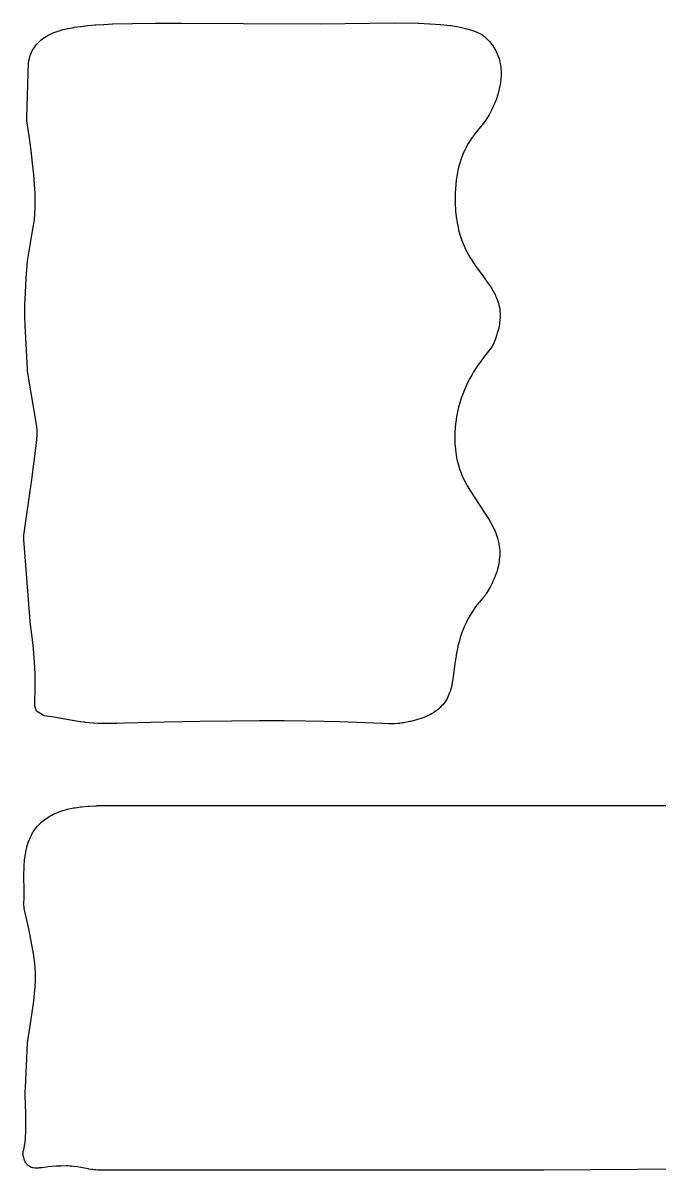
# Model space of a CAD drawing. Header units: millimetres. Extents: x 73.6 to 173.5, y -158 to -94.8.
# Drawn here: x 157.113 to 158.221, y -139.736 to -137.736 of the extents above; entities that cross this region are included whole.
import ezdxf

# ---------------------------------------------------------------- set-up
doc = ezdxf.new("R2010")
doc.units = ezdxf.units.MM
doc.layers.add('F.Mask', color=201, linetype='CONTINUOUS', true_color=0xd864ff)

msp = doc.modelspace()

# ---------------------------------------------------------------- linework, layer by layer
at = {"layer": 'F.Mask', "linetype": 'CONTINUOUS'}
for p, q in [((157.15972, -137.756192), (157.164295, -137.754092)), ((157.164295, -137.754092), (157.166808, -137.753053)), ((157.166808, -137.753053), (157.172408, -137.750987)), ((157.172408, -137.750987), (157.174668, -137.750239)), ((157.174668, -137.750239), (157.18136, -137.748273)), ((157.18136, -137.748273), (157.18325, -137.747775)), ((157.18325, -137.747775), (157.191095, -137.745939)), ((157.191095, -137.745939), (157.19265, -137.745613)), ((157.19265, -137.745613), (157.201632, -137.74394)), ((157.201632, -137.74394), (157.20305, -137.743705)), ((157.20305, -137.743705), (157.21322, -137.742234)), ((157.21322, -137.742234), (157.214237, -137.742102)), ((157.214237, -137.742102), (157.225543, -137.740814)), ((157.225543, -137.740814), (157.226524, -137.740716)), ((157.226524, -137.740716), (157.239063, -137.73963)), ((157.239063, -137.73963), (157.239764, -137.739577)), ((157.239764, -137.739577), (157.253638, -137.738675)), ((157.253638, -137.738675), (157.254109, -137.738649)), ((157.254109, -137.738649), (157.269149, -137.737931)), ((157.269149, -137.737931), (157.26972, -137.737909)), ((157.26972, -137.737909), (157.303714, -137.736948)), ((157.303714, -137.736948), (157.304309, -137.736936)), ((157.304309, -137.736936), (157.343639, -137.736515)), ((157.343639, -137.736515), (157.343928, -137.736513)), ((157.343928, -137.736513), (157.388652, -137.736506)), ((157.388652, -137.736506), (157.389, -137.736507)), ((157.389, -137.736507), (157.389, -137.736506)), ((157.389, -137.736506), (157.496734, -137.737079)), ((157.496734, -137.737079), (157.496734, -137.73708)), ((157.496734, -137.73708), (157.630766, -137.737482)), ((157.630766, -137.737482), (157.71732, -137.736442)), ((157.717319, -137.736441), (157.717406, -137.73644)), ((157.71732, -137.736442), (157.717319, -137.736441)), ((157.717406, -137.73644), (157.76036, -137.736101)), ((157.76036, -137.736101), (157.761201, -137.736103)), ((157.761201, -137.736103), (157.801816, -137.736684)), ((157.801816, -137.736684), (157.802858, -137.736714)), ((157.802858, -137.736714), (157.821387, -137.737512)), ((157.821387, -137.737512), (157.822349, -137.737567)), ((157.822349, -137.737567), (157.839803, -137.738801)), ((157.839803, -137.738801), (157.841057, -137.738912)), ((157.841057, -137.738912), (157.856813, -137.74061)), ((157.856813, -137.74061), (157.858543, -137.74084)), ((157.858543, -137.74084), (157.872397, -137.743027)), ((157.872397, -137.743027), (157.874692, -137.743468)), ((157.874692, -137.743468), (157.886281, -137.746092)), ((157.886281, -137.746092), (157.889386, -137.746947)), ((157.889386, -137.746947), (157.89822, -137.749821)), ((157.89822, -137.749821), (157.902515, -137.751539)), ((157.902515, -137.751539), (157.908866, -137.75458)), ((157.134858, -137.776217), (157.137265, -137.773208)), ((157.137265, -137.773208), (157.139259, -137.770977)), ((157.139259, -137.770977), (157.142051, -137.76819)), ((157.142051, -137.76819), (157.144414, -137.766083)), ((157.144414, -137.766083), (157.147362, -137.763727)), ((157.147362, -137.763727), (157.150295, -137.761631)), ((157.150295, -137.761631), (157.153213, -137.759759)), ((157.153213, -137.759759), (157.156898, -137.757645)), ((157.156898, -137.757645), (157.15972, -137.756192)), ((157.908866, -137.75458), (157.912939, -137.756877)), ((157.912939, -137.756877), (157.913971, -137.757553)), ((157.913971, -137.757553), (157.91721, -137.759955)), ((157.91721, -137.759955), (157.918283, -137.760851)), ((157.918283, -137.760851), (157.920875, -137.763249)), ((157.920875, -137.763249), (157.923707, -137.766148)), ((157.923707, -137.766148), (157.925473, -137.768098)), ((157.925473, -137.768098), (157.928101, -137.771228)), ((157.928101, -137.771228), (157.929835, -137.773473)), ((157.929835, -137.773473), (157.932059, -137.776605)), ((157.124757, -137.795298), (157.12514, -137.794205)), ((157.12514, -137.794205), (157.126247, -137.791425)), ((157.126247, -137.791425), (157.127879, -137.787791)), ((157.127879, -137.787791), (157.129353, -137.784883)), ((157.129353, -137.784883), (157.131091, -137.781821)), ((157.131091, -137.781821), (157.133033, -137.778777)), ((157.133033, -137.778777), (157.134858, -137.776217)), ((157.932059, -137.776605), (157.933519, -137.778839)), ((157.933519, -137.778839), (157.935415, -137.781997)), ((157.935415, -137.781997), (157.936723, -137.784384)), ((157.936723, -137.784384), (157.938292, -137.787535)), ((157.938292, -137.787535), (157.939401, -137.789995)), ((157.939401, -137.789995), (157.940677, -137.79314)), ((157.940677, -137.79314), (157.941575, -137.795616)), ((157.119654, -137.900578), (157.122828, -137.805618)), ((157.122828, -137.805618), (157.124757, -137.795298)), ((157.941575, -137.795616), (157.94262, -137.798875)), ((157.94262, -137.798875), (157.943292, -137.80126)), ((157.943292, -137.80126), (157.944102, -137.80459)), ((157.944102, -137.80459), (157.944592, -137.806954)), ((157.944592, -137.806954), (157.94518, -137.810383)), ((157.94518, -137.810383), (157.945483, -137.812552)), ((157.945483, -137.812552), (157.945865, -137.816102)), ((157.945875, -137.833108), (157.945737, -137.834696)), ((157.945865, -137.816102), (157.946026, -137.818202)), ((157.946119, -137.829285), (157.945875, -137.833108)), ((157.946026, -137.818202), (157.946193, -137.821794)), ((157.946188, -137.827443), (157.946119, -137.829285)), ((157.946229, -137.82382), (157.946188, -137.827443)), ((157.946193, -137.821794), (157.946229, -137.82382)), ((157.943003, -137.851113), (157.941041, -137.85868)), ((157.943566, -137.848545), (157.943003, -137.851113)), ((157.945008, -137.840554), (157.943566, -137.848545)), ((157.945355, -137.838168), (157.945008, -137.840554)), ((157.945737, -137.834696), (157.945355, -137.838168)), ((157.937317, -137.87), (157.93464, -137.876798)), ((157.937979, -137.868173), (157.937317, -137.87)), ((157.940381, -137.86092), (157.937979, -137.868173)), ((157.941041, -137.85868), (157.940381, -137.86092)), ((157.93043, -137.886091), (157.92519, -137.896135)), ((157.93129, -137.88432), (157.93043, -137.886091)), ((157.933992, -137.878334), (157.93129, -137.88432)), ((157.93464, -137.876798), (157.933992, -137.878334)), ((157.11999, -137.906718), (157.119654, -137.900578)), ((157.123791, -137.933116), (157.11999, -137.906718)), ((157.913272, -137.913892), (157.905026, -137.923923)), ((157.913954, -137.913037), (157.913272, -137.913892)), ((157.916816, -137.90934), (157.913954, -137.913037)), ((157.918014, -137.907696), (157.916816, -137.90934)), ((157.920158, -137.904561), (157.918014, -137.907696)), ((157.921355, -137.902686), (157.920158, -137.904561)), ((157.924247, -137.897825), (157.921355, -137.902686)), ((157.92519, -137.896135), (157.924247, -137.897825)), ((157.127215, -137.958531), (157.123791, -137.933116)), ((157.900416, -137.929697), (157.896205, -137.935353)), ((157.905026, -137.923923), (157.900416, -137.929697)), ((157.886625, -137.950388), (157.884445, -137.954485)), ((157.88887, -137.946494), (157.886625, -137.950388)), ((157.89112, -137.942839), (157.88887, -137.946494)), ((157.895389, -137.936505), (157.89112, -137.942839)), ((157.896205, -137.935353), (157.895389, -137.936505)), ((157.129931, -137.980888), (157.127215, -137.958531)), ((157.876448, -137.973311), (157.874693, -137.978679)), ((157.878309, -137.968213), (157.876448, -137.973311)), ((157.88027, -137.963394), (157.878309, -137.968213)), ((157.882317, -137.958829), (157.88027, -137.963394)), ((157.884445, -137.954485), (157.882317, -137.958829)), ((157.13198, -138.000388), (157.129931, -137.980888)), ((157.871579, -137.990324), (157.870244, -137.996635)), ((157.873076, -137.984332), (157.871579, -137.990324)), ((157.874693, -137.978679), (157.873076, -137.984332)), ((157.133411, -138.017518), (157.13198, -138.000388)), ((157.868083, -138.010281), (157.867275, -138.01767)), ((157.869068, -138.003281), (157.868083, -138.010281)), ((157.870244, -137.996635), (157.869068, -138.003281)), ((157.134261, -138.032475), (157.133411, -138.017518)), ((157.134595, -138.045785), (157.134261, -138.032475)), ((157.866307, -138.033574), (157.866162, -138.042097)), ((157.866681, -138.025372), (157.866307, -138.033574)), ((157.867275, -138.01767), (157.866681, -138.025372)), ((157.13444, -138.057733), (157.134595, -138.045785)), ((157.866162, -138.042097), (157.866268, -138.05103)), ((157.866268, -138.05103), (157.866856, -138.062765)), ((157.132889, -138.07905), (157.133859, -138.068669)), ((157.133859, -138.068669), (157.13444, -138.057733)), ((157.866856, -138.062765), (157.866972, -138.064303)), ((157.866972, -138.064303), (157.868, -138.074396)), ((157.129922, -138.099426), (157.131564, -138.089162)), ((157.131564, -138.089162), (157.132889, -138.07905)), ((157.868, -138.074396), (157.868209, -138.076012)), ((157.868209, -138.076012), (157.869661, -138.085257)), ((157.869661, -138.085257), (157.869968, -138.086911)), ((157.869968, -138.086911), (157.871811, -138.095479)), ((157.121365, -138.147821), (157.129922, -138.099426)), ((157.871811, -138.095479), (157.872193, -138.097049)), ((157.872193, -138.097049), (157.874346, -138.104964)), ((157.874346, -138.104964), (157.874837, -138.106587)), ((157.874837, -138.106587), (157.877296, -138.113952)), ((157.877296, -138.113952), (157.877842, -138.115455)), ((157.877842, -138.115455), (157.880558, -138.122343)), ((157.880558, -138.122343), (157.881171, -138.123788)), ((157.881171, -138.123788), (157.88413, -138.130278)), ((157.88413, -138.130278), (157.88475, -138.131556)), ((157.88475, -138.131556), (157.888237, -138.138334)), ((157.118693, -138.181302), (157.12093, -138.151295)), ((157.12093, -138.151295), (157.121365, -138.147821)), ((157.888237, -138.138334), (157.891817, -138.144609)), ((157.891817, -138.144609), (157.892676, -138.146022)), ((157.892676, -138.146022), (157.900196, -138.15766)), ((157.900196, -138.15766), (157.901181, -138.159091)), ((157.901181, -138.159091), (157.917879, -138.181919)), ((157.117222, -138.206105), (157.118656, -138.18186)), ((157.118656, -138.18186), (157.118693, -138.181302)), ((157.917879, -138.181919), (157.917971, -138.182047)), ((157.917971, -138.182047), (157.925471, -138.192559)), ((157.925471, -138.192559), (157.926306, -138.193784)), ((157.926306, -138.193784), (157.929194, -138.198217)), ((157.116485, -138.226594), (157.117174, -138.207101)), ((157.117174, -138.207101), (157.117222, -138.206105)), ((157.929194, -138.198217), (157.930033, -138.19957)), ((157.930033, -138.19957), (157.932556, -138.20384)), ((157.932556, -138.20384), (157.933511, -138.205562)), ((157.933511, -138.205562), (157.935625, -138.209633)), ((157.935625, -138.209633), (157.936629, -138.211735)), ((157.936629, -138.211735), (157.938333, -138.215629)), ((157.11642, -138.245007), (157.116462, -138.22777)), ((157.116462, -138.22777), (157.116485, -138.226594)), ((157.938333, -138.215629), (157.939312, -138.218123)), ((157.939312, -138.218123), (157.940625, -138.221884)), ((157.940625, -138.221884), (157.941493, -138.224753)), ((157.941493, -138.224753), (157.942452, -138.228496)), ((157.942452, -138.228496), (157.943097, -138.231596)), ((157.943097, -138.231596), (157.943729, -138.23551)), ((157.116434, -138.246087), (157.11642, -138.245007)), ((157.116926, -138.263553), (157.116434, -138.246087)), ((157.944154, -138.253812), (157.943579, -138.259058)), ((157.943729, -138.23551), (157.944096, -138.238699)), ((157.944096, -138.238699), (157.944384, -138.242913)), ((157.944354, -138.250772), (157.944154, -138.253812)), ((157.944457, -138.246055), (157.944354, -138.250772)), ((157.944384, -138.242913), (157.944457, -138.246055)), ((157.11695, -138.2642), (157.116926, -138.263553)), ((157.117923, -138.28447), (157.11695, -138.2642)), ((157.94141, -138.270365), (157.939575, -138.277158)), ((157.941975, -138.267932), (157.94141, -138.270365)), ((157.943145, -138.261912), (157.941975, -138.267932)), ((157.943579, -138.259058), (157.943145, -138.261912)), ((157.117928, -138.284587), (157.117923, -138.28447)), ((157.120751, -138.339621), (157.117928, -138.284587)), ((157.935554, -138.288921), (157.932865, -138.295487)), ((157.936252, -138.287066), (157.935554, -138.288921)), ((157.938884, -138.279411), (157.936252, -138.287066)), ((157.939575, -138.277158), (157.938884, -138.279411)), ((157.926485, -138.305538), (157.917047, -138.317309)), ((157.926575, -138.305425), (157.926485, -138.305538)), ((157.928678, -138.302778), (157.926575, -138.305425)), ((157.929943, -138.30103), (157.928678, -138.302778)), ((157.932865, -138.295487), (157.929943, -138.30103)), ((157.904793, -138.334281), (157.898167, -138.34471)), ((157.911153, -138.325151), (157.904793, -138.334281)), ((157.917047, -138.317309), (157.911153, -138.325151)), ((157.121177, -138.343557), (157.120751, -138.339621)), ((157.137111, -138.43966), (157.121177, -138.343557)), ((157.894884, -138.350327), (157.891594, -138.356302)), ((157.898167, -138.34471), (157.894884, -138.350327)), ((157.885239, -138.36914), (157.882222, -138.375998)), ((157.88837, -138.362576), (157.885239, -138.36914)), ((157.891594, -138.356302), (157.88837, -138.362576)), ((157.876712, -138.390521), (157.87425, -138.398221)), ((157.879378, -138.383112), (157.876712, -138.390521)), ((157.882222, -138.375998), (157.879378, -138.383112)), ((157.872022, -138.406217), (157.870075, -138.414451)), ((157.87425, -138.398221), (157.872022, -138.406217)), ((157.867118, -138.431724), (157.866232, -138.440104)), ((157.868435, -138.422955), (157.867118, -138.431724)), ((157.870075, -138.414451), (157.868435, -138.422955)), ((157.137423, -138.442221), (157.137111, -138.43966)), ((157.137241, -138.462386), (157.137752, -138.453757)), ((157.13766, -138.445238), (157.137423, -138.442221)), ((157.13775, -138.447226), (157.13766, -138.445238)), ((157.137802, -138.451624), (157.13775, -138.447226)), ((157.137752, -138.453757), (157.137802, -138.451624)), ((157.865591, -138.450735), (157.865469, -138.458901)), ((157.865642, -138.449377), (157.865591, -138.450735)), ((157.86612, -138.441454), (157.865642, -138.449377)), ((157.866232, -138.440104), (157.86612, -138.441454)), ((157.135705, -138.47749), (157.137241, -138.462386)), ((157.865469, -138.458901), (157.865482, -138.46032)), ((157.865482, -138.46032), (157.865754, -138.468718)), ((157.865754, -138.468718), (157.86583, -138.470092)), ((157.86583, -138.470092), (157.866512, -138.478787)), ((157.128573, -138.532019), (157.135705, -138.47749)), ((157.866512, -138.478787), (157.866656, -138.480195)), ((157.866656, -138.480195), (157.867757, -138.488925)), ((157.867757, -138.488925), (157.868016, -138.490593)), ((157.868016, -138.490593), (157.869261, -138.497366)), ((157.869261, -138.497366), (157.869664, -138.499229)), ((157.869664, -138.499229), (157.871266, -138.505628)), ((157.871266, -138.505628), (157.871745, -138.507328)), ((157.871745, -138.507328), (157.873712, -138.513592)), ((157.873712, -138.513592), (157.874264, -138.515194)), ((157.114546, -138.629333), (157.128573, -138.532019)), ((157.874264, -138.515194), (157.876564, -138.521291)), ((157.876564, -138.521291), (157.877126, -138.522676)), ((157.877126, -138.522676), (157.879753, -138.528714)), ((157.879753, -138.528714), (157.880348, -138.529997)), ((157.880348, -138.529997), (157.883551, -138.536501)), ((157.883551, -138.536501), (157.887313, -138.543451)), ((157.887313, -138.543451), (157.890896, -138.549554)), ((157.890896, -138.549554), (157.891673, -138.550808)), ((157.891673, -138.550808), (157.924362, -138.600709)), ((157.924362, -138.600709), (157.925465, -138.602508)), ((157.925465, -138.602508), (157.92836, -138.607561)), ((157.92836, -138.607561), (157.929003, -138.608736)), ((157.929003, -138.608736), (157.931735, -138.613968)), ((157.931735, -138.613968), (157.932503, -138.615527)), ((157.114299, -138.637091), (157.114546, -138.629333)), ((157.932503, -138.615527), (157.934816, -138.620538)), ((157.934816, -138.620538), (157.935615, -138.622412)), ((157.935615, -138.622412), (157.93755, -138.627336)), ((157.93755, -138.627336), (157.938289, -138.629407)), ((157.938289, -138.629407), (157.939844, -138.634244)), ((157.939844, -138.634244), (157.940528, -138.636673)), ((157.125614, -138.779281), (157.114299, -138.637091)), ((157.940528, -138.636673), (157.941668, -138.641376)), ((157.941668, -138.641376), (157.942223, -138.644142)), ((157.942223, -138.644142), (157.942974, -138.648865)), ((157.942974, -138.648865), (157.943308, -138.651705)), ((157.943308, -138.651705), (157.943674, -138.656515)), ((157.943027, -138.672949), (157.94262, -138.675851)), ((157.943551, -138.667584), (157.943027, -138.672949)), ((157.943714, -138.664589), (157.943551, -138.667584)), ((157.943674, -138.656515), (157.943772, -138.659578)), ((157.943772, -138.659578), (157.943714, -138.664589)), ((157.938483, -138.693158), (157.936088, -138.699974)), ((157.939265, -138.690628), (157.938483, -138.693158)), ((157.940948, -138.684353), (157.939265, -138.690628)), ((157.941564, -138.681616), (157.940948, -138.684353)), ((157.94262, -138.675851), (157.941564, -138.681616)), ((157.931048, -138.711674), (157.926947, -138.719727)), ((157.931989, -138.709672), (157.931048, -138.711674)), ((157.935199, -138.702245), (157.931989, -138.709672)), ((157.936088, -138.699974), (157.935199, -138.702245)), ((157.91854, -138.733818), (157.917853, -138.734775)), ((157.919014, -138.733133), (157.91854, -138.733818)), ((157.919655, -138.732176), (157.919014, -138.733133)), ((157.920006, -138.731633), (157.919655, -138.732176)), ((157.920838, -138.730282), (157.920006, -138.731633)), ((157.925958, -138.721536), (157.920838, -138.730282)), ((157.926947, -138.719727), (157.925958, -138.721536)), ((157.901777, -138.753978), (157.896057, -138.762499)), ((157.903435, -138.751741), (157.901777, -138.753978)), ((157.904921, -138.749918), (157.903435, -138.751741)), ((157.906043, -138.748591), (157.904921, -138.749918)), ((157.908455, -138.745863), (157.906043, -138.748591)), ((157.910886, -138.743151), (157.908455, -138.745863)), ((157.910911, -138.743122), (157.910886, -138.743151)), ((157.913193, -138.740535), (157.910911, -138.743122)), ((157.913591, -138.740074), (157.913193, -138.740535)), ((157.914512, -138.738994), (157.913591, -138.740074)), ((157.914734, -138.73873), (157.914512, -138.738994)), ((157.915539, -138.737761), (157.914734, -138.73873)), ((157.916104, -138.737062), (157.915539, -138.737761)), ((157.916736, -138.736257), (157.916104, -138.737062)), ((157.917354, -138.735448), (157.916736, -138.736257)), ((157.917853, -138.734775), (157.917354, -138.735448)), ((157.889816, -138.772966), (157.885899, -138.780436)), ((157.890621, -138.771527), (157.889816, -138.772966)), ((157.8952, -138.763851), (157.890621, -138.771527)), ((157.896057, -138.762499), (157.8952, -138.763851)), ((157.125762, -138.780736), (157.125614, -138.779281)), ((157.128946, -138.806524), (157.125762, -138.780736)), ((157.88123, -138.790609), (157.87839, -138.797744)), ((157.881836, -138.789191), (157.88123, -138.790609)), ((157.885199, -138.781859), (157.881836, -138.789191)), ((157.885899, -138.780436), (157.885199, -138.781859)), ((157.131286, -138.827088), (157.128946, -138.806524)), ((157.875045, -138.807524), (157.87284, -138.815102)), ((157.87546, -138.806211), (157.875045, -138.807524)), ((157.877875, -138.79914), (157.87546, -138.806211)), ((157.87839, -138.797744), (157.877875, -138.79914)), ((157.132851, -138.843872), (157.131286, -138.827088)), ((157.870706, -138.823903), (157.867951, -138.838138)), ((157.871035, -138.822408), (157.870706, -138.823903)), ((157.87284, -138.815102), (157.871035, -138.822408)), ((157.133777, -138.85877), (157.132851, -138.843872)), ((157.865672, -138.853833), (157.862109, -138.880565)), ((157.867707, -138.839595), (157.865672, -138.853833)), ((157.867951, -138.838138), (157.867707, -138.839595)), ((157.13421, -138.873598), (157.133777, -138.85877)), ((157.134268, -138.890437), (157.13421, -138.873598)), ((157.133921, -138.927512), (157.134268, -138.890437)), ((157.859583, -138.893328), (157.858941, -138.895942)), ((157.861702, -138.882979), (157.859583, -138.893328)), ((157.862109, -138.880565), (157.861702, -138.882979)), ((157.851907, -138.914103), (157.85042, -138.916695)), ((157.853399, -138.911197), (157.851907, -138.914103)), ((157.854771, -138.908186), (157.853399, -138.911197)), ((157.855854, -138.905526), (157.854771, -138.908186)), ((157.857127, -138.901988), (157.855854, -138.905526)), ((157.857847, -138.899758), (157.857127, -138.901988)), ((157.858941, -138.895942), (157.857847, -138.899758)), ((157.136642, -138.935981), (157.133921, -138.927512)), ((157.834634, -138.934302), (157.831499, -138.936603)), ((157.837414, -138.932034), (157.834634, -138.934302)), ((157.839871, -138.929811), (157.837414, -138.932034)), ((157.842525, -138.927137), (157.839871, -138.929811)), ((157.844503, -138.924918), (157.842525, -138.927137)), ((157.846813, -138.922032), (157.844503, -138.924918)), ((157.848502, -138.919677), (157.846813, -138.922032)), ((157.85042, -138.916695), (157.848502, -138.919677)), ((157.149855, -138.944026), (157.136642, -138.935981)), ((157.163232, -138.946105), (157.149855, -138.944026)), ((157.182934, -138.94951), (157.163232, -138.946105)), ((157.198858, -138.952331), (157.182934, -138.94951)), ((157.199412, -138.952425), (157.198858, -138.952331)), ((157.213034, -138.954593), (157.199412, -138.952425)), ((157.421391, -138.954111), (157.359376, -138.95535)), ((157.476405, -138.95339), (157.421391, -138.954111)), ((157.525175, -138.953124), (157.476405, -138.95339)), ((157.568064, -138.953219), (157.525175, -138.953124)), ((157.605303, -138.953612), (157.568064, -138.953219)), ((157.637486, -138.954219), (157.605303, -138.953612)), ((157.665194, -138.954956), (157.637486, -138.954219)), ((157.788176, -138.95405), (157.78653, -138.954424)), ((157.79686, -138.951852), (157.788176, -138.95405)), ((157.798875, -138.951278), (157.79686, -138.951852)), ((157.80621, -138.948952), (157.798875, -138.951278)), ((157.808423, -138.948169), (157.80621, -138.948952)), ((157.814579, -138.945759), (157.808423, -138.948169)), ((157.817014, -138.944697), (157.814579, -138.945759)), ((157.822036, -138.942273), (157.817014, -138.944697)), ((157.824718, -138.940829), (157.822036, -138.942273)), ((157.828718, -138.938447), (157.824718, -138.940829)), ((157.831499, -138.936603), (157.828718, -138.938447)), ((157.214082, -138.954744), (157.213034, -138.954593)), ((157.220319, -138.955549), (157.214082, -138.954744)), ((157.221245, -138.955656), (157.220319, -138.955549)), ((157.227784, -138.956324), (157.221245, -138.955656)), ((157.228664, -138.956402), (157.227784, -138.956324)), ((157.235578, -138.956928), (157.228664, -138.956402)), ((157.236551, -138.956989), (157.235578, -138.956928)), ((157.244296, -138.957367), (157.236551, -138.956989)), ((157.245006, -138.957393), (157.244296, -138.957367)), ((157.253723, -138.957614), (157.245006, -138.957393)), ((157.254559, -138.957626), (157.253723, -138.957614)), ((157.264305, -138.957669), (157.254559, -138.957626)), ((157.265073, -138.957666), (157.264305, -138.957669)), ((157.276382, -138.957524), (157.265073, -138.957666)), ((157.27669, -138.957518), (157.276382, -138.957524)), ((157.29011, -138.957197), (157.27669, -138.957518)), ((157.290222, -138.957194), (157.29011, -138.957197)), ((157.359376, -138.95535), (157.290222, -138.957194)), ((157.738651, -138.95778), (157.665194, -138.954956)), ((157.739218, -138.957798), (157.738651, -138.95778)), ((157.749879, -138.958058), (157.739218, -138.957798)), ((157.750895, -138.958068), (157.749879, -138.958058)), ((157.759167, -138.958032), (157.750895, -138.958068)), ((157.760929, -138.95798), (157.759167, -138.958032)), ((157.767026, -138.957647), (157.760929, -138.95798)), ((157.769733, -138.957394), (157.767026, -138.957647)), ((157.774561, -138.956753), (157.769733, -138.957394)), ((157.776899, -138.956363), (157.774561, -138.956753)), ((157.78653, -138.954424), (157.776899, -138.956363)), ((157.166262, -139.116021), (157.171879, -139.11349)), ((157.171879, -139.11349), (157.174395, -139.11247)), ((157.174395, -139.11247), (157.180988, -139.110089)), ((157.180988, -139.110089), (157.18333, -139.109336)), ((157.18333, -139.109336), (157.190872, -139.107205)), ((157.190872, -139.107205), (157.193151, -139.106642)), ((157.193151, -139.106642), (157.201712, -139.104831)), ((157.201712, -139.104831), (157.203737, -139.104464)), ((157.203737, -139.104464), (157.213444, -139.102993)), ((157.213444, -139.102993), (157.215287, -139.102763)), ((157.215287, -139.102763), (157.226068, -139.101704)), ((157.226068, -139.101704), (157.227752, -139.10158)), ((157.227752, -139.10158), (157.239961, -139.100975)), ((157.239961, -139.100975), (157.240974, -139.100941)), ((157.240974, -139.100941), (157.242131, -139.10092)), ((157.242131, -139.10092), (157.242337, -139.100918)), ((157.242337, -139.100918), (157.246211, -139.100886)), ((157.246211, -139.100886), (157.246272, -139.100885)), ((157.246272, -139.100885), (157.246273, -139.100886)), ((157.246273, -139.100886), (157.255284, -139.100864)), ((157.255283, -139.100863), (157.271846, -139.100843)), ((157.255284, -139.100864), (157.255283, -139.100863)), ((157.271845, -139.100842), (157.33787, -139.100818)), ((157.271846, -139.100843), (157.271845, -139.100842)), ((157.337869, -139.100817), (157.464879, -139.100805)), ((157.33787, -139.100818), (157.337869, -139.100817)), ((157.464878, -139.100804), (158.993917, -139.10066)), ((157.464879, -139.100805), (157.464878, -139.100804)), ((157.140519, -139.13449), (157.143497, -139.131517)), ((157.143497, -139.131517), (157.145996, -139.129249)), ((157.145996, -139.129249), (157.149471, -139.126388)), ((157.149471, -139.126388), (157.152036, -139.124466)), ((157.152036, -139.124466), (157.156133, -139.121679)), ((157.156133, -139.121679), (157.158799, -139.120035)), ((157.158799, -139.120035), (157.163603, -139.117359)), ((157.163603, -139.117359), (157.166262, -139.116021)), ((157.126539, -139.154694), (157.127827, -139.152171)), ((157.127827, -139.152171), (157.129852, -139.148572)), ((157.129852, -139.148572), (157.131491, -139.145938)), ((157.131491, -139.145938), (157.133776, -139.142605)), ((157.133776, -139.142605), (157.135704, -139.140052)), ((157.135704, -139.140052), (157.1383, -139.136922)), ((157.1383, -139.136922), (157.140519, -139.13449)), ((157.118454, -139.178711), (157.119503, -139.174157)), ((157.119503, -139.174157), (157.120064, -139.172028)), ((157.120064, -139.172028), (157.12141, -139.167495)), ((157.12141, -139.167495), (157.122154, -139.165267)), ((157.122154, -139.165267), (157.123731, -139.161032)), ((157.123731, -139.161032), (157.124738, -139.158609)), ((157.124738, -139.158609), (157.126539, -139.154694)), ((157.115947, -139.195207), (157.116249, -139.192542)), ((157.116249, -139.192542), (157.11796, -139.181297)), ((157.11796, -139.181297), (157.118454, -139.178711)), ((157.114718, -139.221582), (157.114978, -139.20894)), ((157.114978, -139.20894), (157.115067, -139.207066)), ((157.115067, -139.207066), (157.115947, -139.195207)), ((157.114712, -139.22271), (157.114718, -139.221582)), ((157.115023, -139.249691), (157.114712, -139.22271)), ((157.115014, -139.262661), (157.115023, -139.249691)), ((157.114632, -139.27117), (157.115014, -139.262661)), ((157.115393, -139.280138), (157.114632, -139.27117)), ((157.123068, -139.315474), (157.115393, -139.280138)), ((157.12923, -139.346386), (157.123068, -139.315474)), ((157.131429, -139.359499), (157.12923, -139.346386)), ((157.133076, -139.37157), (157.131429, -139.359499)), ((157.134181, -139.382932), (157.133076, -139.37157)), ((157.134721, -139.393248), (157.134181, -139.382932)), ((157.134762, -139.394684), (157.134721, -139.393248)), ((157.134345, -139.416402), (157.134781, -139.405666)), ((157.134805, -139.404315), (157.134762, -139.394684)), ((157.134781, -139.405666), (157.134805, -139.404315)), ((157.131897, -139.441785), (157.133371, -139.428527)), ((157.133371, -139.428527), (157.134345, -139.416402)), ((157.127451, -139.472956), (157.131897, -139.441785)), ((157.121365, -139.510835), (157.127451, -139.472956)), ((157.120956, -139.514848), (157.121365, -139.510835)), ((157.119747, -139.542483), (157.120401, -139.527514)), ((157.120401, -139.5275), (157.120956, -139.514848)), ((157.120401, -139.527514), (157.120401, -139.5275)), ((157.118724, -139.564786), (157.119747, -139.542483)), ((157.117955, -139.580707), (157.118724, -139.564786)), ((157.117053, -139.598873), (157.117403, -139.59183)), ((157.117403, -139.59183), (157.117955, -139.580707)), ((157.116824, -139.606013), (157.116832, -139.605086)), ((157.116827, -139.606699), (157.116824, -139.606013)), ((157.116838, -139.607418), (157.116827, -139.606699)), ((157.116832, -139.605086), (157.116857, -139.60389)), ((157.116853, -139.607996), (157.116838, -139.607418)), ((157.1169, -139.609101), (157.116853, -139.607996)), ((157.116857, -139.60389), (157.116866, -139.603553)), ((157.116866, -139.603553), (157.116915, -139.602033)), ((157.116951, -139.609977), (157.1169, -139.609101)), ((157.116915, -139.602033), (157.116941, -139.601383)), ((157.116941, -139.601383), (157.117037, -139.599222)), ((157.117356, -139.618459), (157.116951, -139.609977)), ((157.117037, -139.599222), (157.117053, -139.598873)), ((157.117678, -139.626173), (157.117356, -139.618459)), ((157.117929, -139.633637), (157.117678, -139.626173)), ((157.118098, -139.640621), (157.117929, -139.633637)), ((157.118207, -139.646911), (157.118098, -139.640621)), ((157.11825, -139.652711), (157.118207, -139.646911)), ((157.118232, -139.6584), (157.11825, -139.652711)), ((157.117676, -139.676181), (157.117879, -139.672322)), ((157.117879, -139.672322), (157.118033, -139.668126)), ((157.118033, -139.668126), (157.118156, -139.663324)), ((157.118156, -139.663324), (157.118232, -139.6584)), ((157.115639, -139.694817), (157.115957, -139.69301)), ((157.115957, -139.69301), (157.116276, -139.690891)), ((157.116276, -139.690891), (157.116595, -139.688545)), ((157.116595, -139.688545), (157.116894, -139.685908)), ((157.116894, -139.685908), (157.117177, -139.683054)), ((157.117177, -139.683054), (157.117439, -139.679812)), ((157.117439, -139.679812), (157.117676, -139.676181)), ((157.113036, -139.707711), (157.113085, -139.706463)), ((157.113108, -139.709086), (157.113036, -139.707711)), ((157.113085, -139.706463), (157.11319, -139.705558)), ((157.113268, -139.710207), (157.113108, -139.709086)), ((157.11319, -139.705558), (157.113373, -139.704548)), ((157.113615, -139.711771), (157.113268, -139.710207)), ((157.113373, -139.704548), (157.113603, -139.703554)), ((157.113603, -139.703554), (157.1138, -139.702777)), ((157.114309, -139.714445), (157.113615, -139.711771)), ((157.1138, -139.702777), (157.113812, -139.702733)), ((157.113812, -139.702733), (157.113819, -139.7027)), ((157.113819, -139.7027), (157.113973, -139.702107)), ((157.113973, -139.702107), (157.114418, -139.700424)), ((157.115269, -139.717543), (157.114309, -139.714445)), ((157.114418, -139.700424), (157.114718, -139.699228)), ((157.114718, -139.699228), (157.115015, -139.697932)), ((157.115015, -139.697932), (157.115294, -139.696613)), ((157.115294, -139.696613), (157.115639, -139.694817)), ((157.115742, -139.718857), (157.115269, -139.717543)), ((157.116985, -139.721814), (157.115742, -139.718857)), ((157.117906, -139.723534), (157.116985, -139.721814)), ((157.118968, -139.725156), (157.117906, -139.723534)), ((157.120585, -139.727127), (157.118968, -139.725156)), ((157.121867, -139.728362), (157.120585, -139.727127)), ((157.12378, -139.729802), (157.121867, -139.728362)), ((157.12542, -139.730741), (157.12378, -139.729802)), ((157.127474, -139.731612), (157.12542, -139.730741)), ((157.129438, -139.732195), (157.127474, -139.731612)), ((157.131079, -139.732514), (157.129438, -139.732195)), ((157.134021, -139.732805), (157.131079, -139.732514)), ((157.134749, -139.732841), (157.134021, -139.732805)), ((157.137933, -139.73285), (157.134749, -139.732841)), ((157.139936, -139.732765), (157.137933, -139.73285)), ((157.141645, -139.732651), (157.139936, -139.732765)), ((157.145198, -139.732326), (157.141645, -139.732651)), ((157.146037, -139.732239), (157.145198, -139.732326)), ((157.156975, -139.730973), (157.146037, -139.732239)), ((157.163663, -139.730289), (157.156975, -139.730973)), ((157.171, -139.729689), (157.163663, -139.730289)), ((157.179214, -139.729263), (157.171, -139.729689)), ((157.18825, -139.729096), (157.179214, -139.729263)), ((157.191423, -139.72916), (157.18825, -139.729096)), ((157.194565, -139.729342), (157.191423, -139.72916)), ((157.197773, -139.729623), (157.194565, -139.729342)), ((157.200997, -139.729997), (157.197773, -139.729623)), ((157.207438, -139.730949), (157.200997, -139.729997)), ((157.21412, -139.732117), (157.207438, -139.730949)), ((157.226792, -139.734396), (157.21412, -139.732117)), ((157.22793, -139.734582), (157.226792, -139.734396)), ((158.653209, -139.732997), (158.020385, -139.736308)), ((157.233634, -139.735419), (157.22793, -139.734582)), ((157.234741, -139.735563), (157.233634, -139.735419)), ((157.237156, -139.735838), (157.234741, -139.735563)), ((157.238171, -139.73594), (157.237156, -139.735838)), ((157.23978, -139.73608), (157.238171, -139.73594)), ((157.242806, -139.736212), (157.23978, -139.73608)), ((158.020044, -139.736308), (157.242806, -139.736212)), ((158.020385, -139.736308), (158.020044, -139.736308))]:
    msp.add_line(p, q, dxfattribs=at)

doc.saveas('drawing.dxf')
